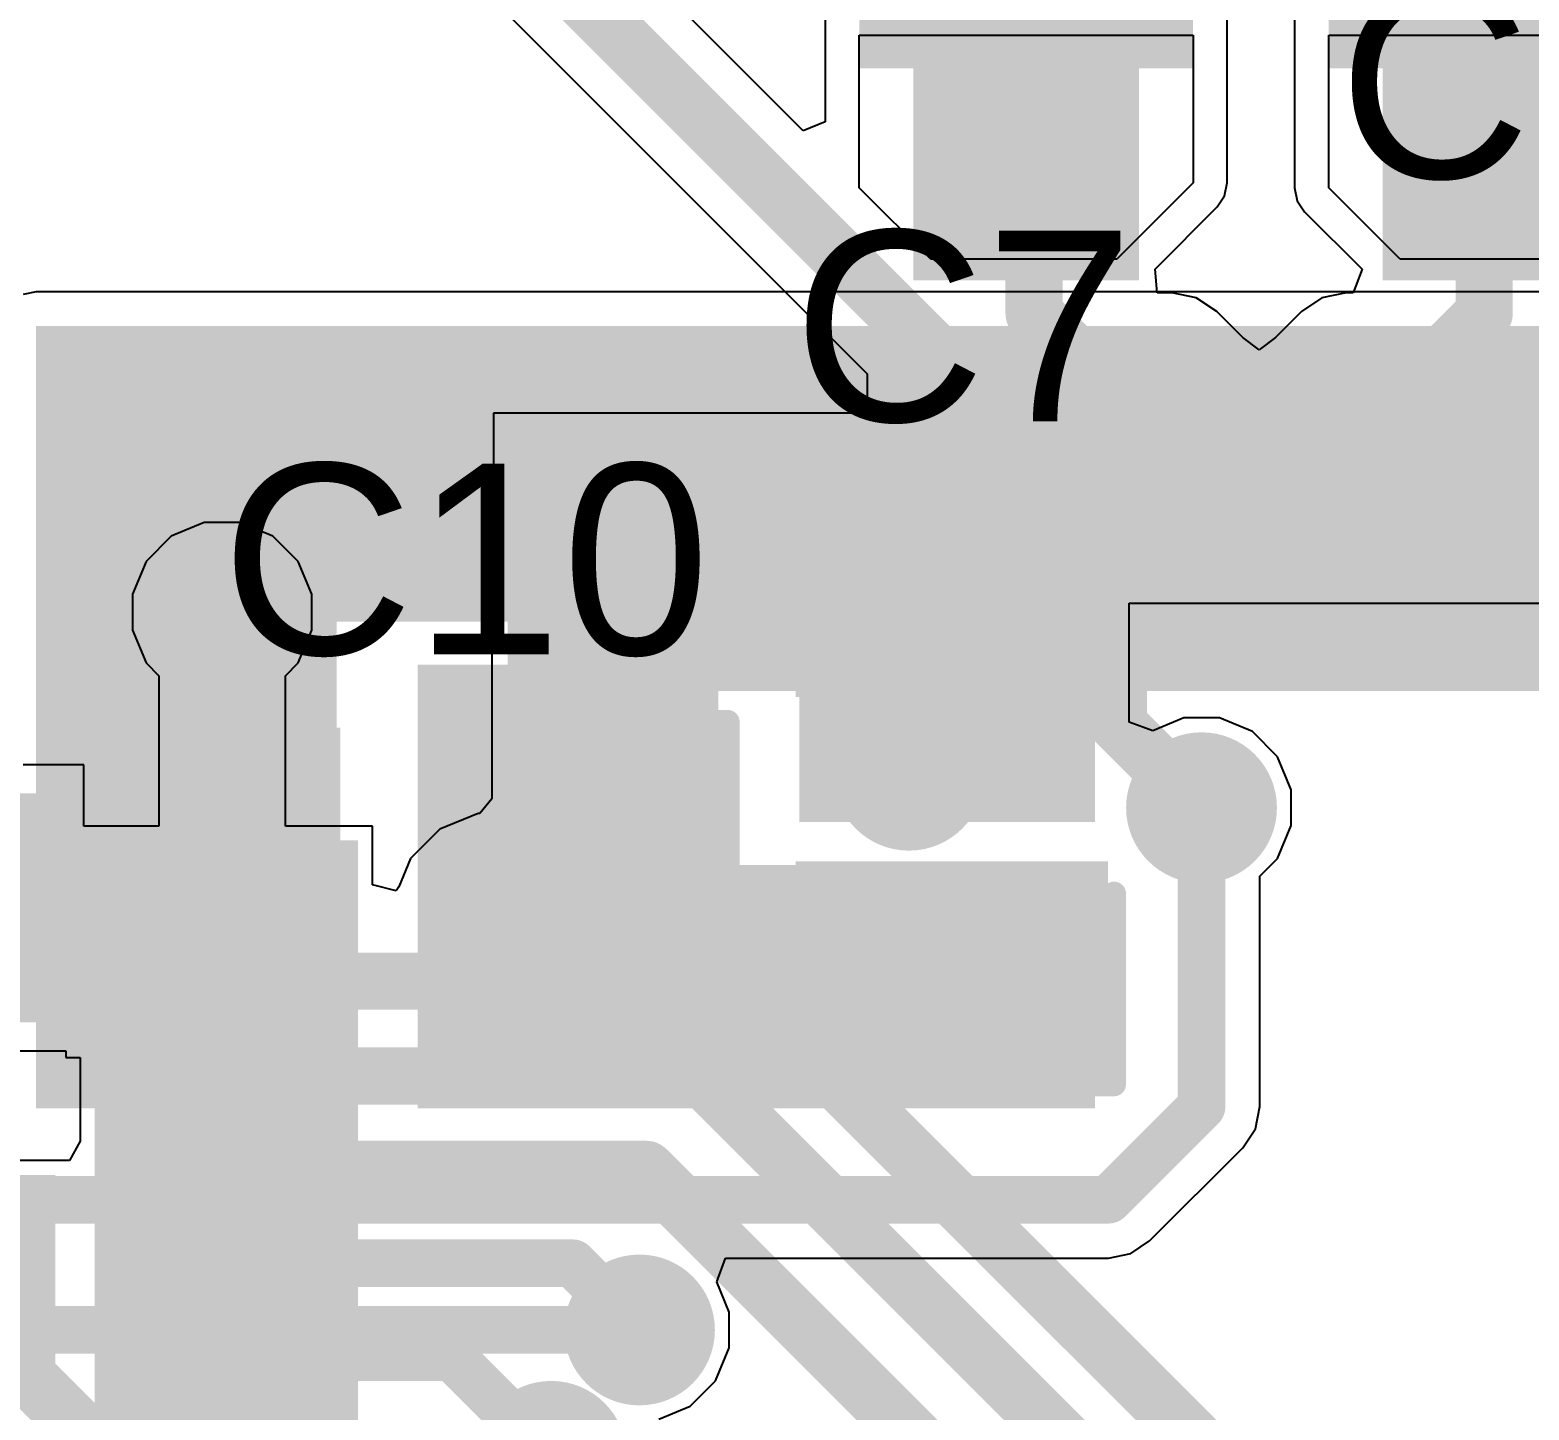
# Model space of a CAD drawing. Header units: millimetres. Extents: x -48 to 200, y -49 to 27.
# Drawn here: x 2.8247 to 3.139, y 1.0217 to 1.3111 of the extents above; entities that cross this region are included whole.
import ezdxf

# ---------------------------------------------------------------- set-up
doc = ezdxf.new("R2010")
doc.units = ezdxf.units.MM
doc.header["$MEASUREMENT"] = 0
for name, color, linetype in [('BottomLayer', 5, 'Continuous'), ('BottomPaste', 16, 'Continuous'), ('BottomSolder', 6, 'Continuous'), ('Mechanical1', 6, 'Continuous'), ('TopLayer', 1, 'Continuous'), ('TopOverlay', 2, 'Continuous'), ('TopPaste', 8, 'Continuous'), ('TopSolder', 216, 'Continuous'), ('ViaHoleLayer', 16, 'Continuous')]:
    doc.layers.add(name, color=color, linetype=linetype)
doc.styles.add('Arial', font='', dxfattribs={"height": 0.2})
doc.styles.get('Arial').set_extended_font_data('Arial')

# ---------------------------------------------------------------- blocks, each defined once
blk = doc.blocks.new('MU00525_32_768K_B_35')
at = {"layer": 'BottomLayer'}
for points in [[(-0.06889765, 0.03543305), (-0.02952755, 0.03543305), (-0.02952755, -0.03543305), (-0.06889765, -0.03543305)], [(-0.06889765, 0.03543305), (-0.02952755, 0.03543305), (-0.02952755, -0.03543305), (-0.06889765, -0.03543305)], [(0.02952755, 0.03543305), (0.06889765, 0.03543305), (0.06889765, -0.03543305), (0.02952755, -0.03543305)]]:
    blk.add_hatch(color=5, dxfattribs=at).paths.add_polyline_path(points)
at = {"layer": 'BottomPaste'}
for points in [[(-0.06889765, 0.03543305), (-0.02952755, 0.03543305), (-0.02952755, -0.03543305), (-0.06889765, -0.03543305)], [(-0.06889765, 0.03543305), (-0.02952755, 0.03543305), (-0.02952755, -0.03543305), (-0.06889765, -0.03543305)], [(0.02952755, 0.03543305), (0.06889765, 0.03543305), (0.06889765, -0.03543305), (0.02952755, -0.03543305)]]:
    blk.add_hatch(color=16, dxfattribs=at).paths.add_polyline_path(points)
at = {"layer": 'BottomSolder'}
for points in [[(-0.07289765, 0.03943305), (-0.02552755, 0.03943305), (-0.02552755, -0.03943305), (-0.07289765, -0.03943305)], [(-0.07289765, 0.03943305), (-0.02552755, 0.03943305), (-0.02552755, -0.03943305), (-0.07289765, -0.03943305)], [(0.02552755, 0.03943305), (0.07289765, 0.03943305), (0.07289765, -0.03943305), (0.02552755, -0.03943305)]]:
    blk.add_hatch(color=6, dxfattribs=at).paths.add_polyline_path(points)
at = {"layer": 'Mechanical1'}
blk.add_hatch(color=6, dxfattribs=at).paths.add_polyline_path([(-0.06889765, 0.03543305), (-0.02952755, 0.03543305), (-0.02952755, -0.03543305), (-0.06889765, -0.03543305)])
blk = doc.blocks.new('LQFP_100_B_37')
at = {"layer": 'BottomLayer'}
for points in [[(-0.32874015, -0.0334646), (-0.28149605, -0.0334646), (-0.28149605, -0.0452756), (-0.32874015, -0.0452756)], [(-0.32874015, -0.0531496), (-0.28149605, -0.0531496), (-0.28149605, -0.0649606), (-0.32874015, -0.0649606)], [(-0.32874015, -0.0728347), (-0.28149605, -0.0728347), (-0.28149605, -0.0846457), (-0.32874015, -0.0846457)], [(-0.32874015, -0.0925197), (-0.28149605, -0.0925197), (-0.28149605, -0.1043307), (-0.32874015, -0.1043307)], [(-0.32874015, -0.1122048), (-0.28149605, -0.1122048), (-0.28149605, -0.1240158), (-0.32874015, -0.1240158)], [(-0.32874015, -0.1318898), (-0.28149605, -0.1318898), (-0.28149605, -0.1437008), (-0.32874015, -0.1437008)], [(-0.32874015, -0.1515748), (-0.28149605, -0.1515748), (-0.28149605, -0.1633858), (-0.32874015, -0.1633858)], [(-0.32874015, -0.1712599), (-0.28149605, -0.1712599), (-0.28149605, -0.1830709), (-0.32874015, -0.1830709)], [(-0.32874015, -0.1909449), (-0.28149605, -0.1909449), (-0.28149605, -0.2027559), (-0.32874015, -0.2027559)], [(-0.32874015, -0.21063), (-0.28149605, -0.21063), (-0.28149605, -0.222441), (-0.32874015, -0.222441)], [(-0.32874015, -0.230315), (-0.28149605, -0.230315), (-0.28149605, -0.242126), (-0.32874015, -0.242126)], [(-0.230315, -0.28149605), (-0.230315, -0.32874015), (-0.242126, -0.32874015), (-0.242126, -0.28149605)], [(-0.2106299, -0.28149605), (-0.2106299, -0.32874015), (-0.2224409, -0.32874015), (-0.2224409, -0.28149605)], [(-0.1909448, -0.28149605), (-0.1909448, -0.32874015), (-0.2027558, -0.32874015), (-0.2027558, -0.28149605)], [(-0.1712598, -0.28149605), (-0.1712598, -0.32874015), (-0.1830708, -0.32874015), (-0.1830708, -0.28149605)], [(-0.1515748, -0.28149605), (-0.1515748, -0.32874015), (-0.1633858, -0.32874015), (-0.1633858, -0.28149605)], [(-0.1318898, -0.28149605), (-0.1318898, -0.32874015), (-0.1437008, -0.32874015), (-0.1437008, -0.28149605)]]:
    blk.add_hatch(color=5, dxfattribs=at).paths.add_polyline_path(points)
at = {"layer": 'BottomPaste'}
for points in [[(-0.32874015, -0.0334646), (-0.28149605, -0.0334646), (-0.28149605, -0.0452756), (-0.32874015, -0.0452756)], [(-0.32874015, -0.0531496), (-0.28149605, -0.0531496), (-0.28149605, -0.0649606), (-0.32874015, -0.0649606)], [(-0.32874015, -0.0728347), (-0.28149605, -0.0728347), (-0.28149605, -0.0846457), (-0.32874015, -0.0846457)], [(-0.32874015, -0.0925197), (-0.28149605, -0.0925197), (-0.28149605, -0.1043307), (-0.32874015, -0.1043307)], [(-0.32874015, -0.1122048), (-0.28149605, -0.1122048), (-0.28149605, -0.1240158), (-0.32874015, -0.1240158)], [(-0.32874015, -0.1318898), (-0.28149605, -0.1318898), (-0.28149605, -0.1437008), (-0.32874015, -0.1437008)], [(-0.32874015, -0.1515748), (-0.28149605, -0.1515748), (-0.28149605, -0.1633858), (-0.32874015, -0.1633858)], [(-0.32874015, -0.1712599), (-0.28149605, -0.1712599), (-0.28149605, -0.1830709), (-0.32874015, -0.1830709)], [(-0.32874015, -0.1909449), (-0.28149605, -0.1909449), (-0.28149605, -0.2027559), (-0.32874015, -0.2027559)], [(-0.32874015, -0.21063), (-0.28149605, -0.21063), (-0.28149605, -0.222441), (-0.32874015, -0.222441)], [(-0.32874015, -0.230315), (-0.28149605, -0.230315), (-0.28149605, -0.242126), (-0.32874015, -0.242126)], [(-0.230315, -0.28149605), (-0.230315, -0.32874015), (-0.242126, -0.32874015), (-0.242126, -0.28149605)], [(-0.2106299, -0.28149605), (-0.2106299, -0.32874015), (-0.2224409, -0.32874015), (-0.2224409, -0.28149605)], [(-0.1909448, -0.28149605), (-0.1909448, -0.32874015), (-0.2027558, -0.32874015), (-0.2027558, -0.28149605)], [(-0.1712598, -0.28149605), (-0.1712598, -0.32874015), (-0.1830708, -0.32874015), (-0.1830708, -0.28149605)], [(-0.1515748, -0.28149605), (-0.1515748, -0.32874015), (-0.1633858, -0.32874015), (-0.1633858, -0.28149605)], [(-0.1318898, -0.28149605), (-0.1318898, -0.32874015), (-0.1437008, -0.32874015), (-0.1437008, -0.28149605)]]:
    blk.add_hatch(color=16, dxfattribs=at).paths.add_polyline_path(points)
at = {"layer": 'BottomSolder'}
for points in [[(-0.33274015, -0.0294646), (-0.27749605, -0.0294646), (-0.27749605, -0.0492756), (-0.33274015, -0.0492756)], [(-0.33274015, -0.0491496), (-0.27749605, -0.0491496), (-0.27749605, -0.0689606), (-0.33274015, -0.0689606)], [(-0.33274015, -0.0688347), (-0.27749605, -0.0688347), (-0.27749605, -0.0886457), (-0.33274015, -0.0886457)], [(-0.33274015, -0.0885197), (-0.27749605, -0.0885197), (-0.27749605, -0.1083307), (-0.33274015, -0.1083307)], [(-0.33274015, -0.1082048), (-0.27749605, -0.1082048), (-0.27749605, -0.1280158), (-0.33274015, -0.1280158)], [(-0.33274015, -0.1278898), (-0.27749605, -0.1278898), (-0.27749605, -0.1477008), (-0.33274015, -0.1477008)], [(-0.33274015, -0.1475748), (-0.27749605, -0.1475748), (-0.27749605, -0.1673858), (-0.33274015, -0.1673858)], [(-0.33274015, -0.1672599), (-0.27749605, -0.1672599), (-0.27749605, -0.1870709), (-0.33274015, -0.1870709)], [(-0.33274015, -0.1869449), (-0.27749605, -0.1869449), (-0.27749605, -0.2067559), (-0.33274015, -0.2067559)], [(-0.33274015, -0.20663), (-0.27749605, -0.20663), (-0.27749605, -0.226441), (-0.33274015, -0.226441)], [(-0.33274015, -0.226315), (-0.27749605, -0.226315), (-0.27749605, -0.246126), (-0.33274015, -0.246126)], [(-0.226315, -0.27749605), (-0.226315, -0.33274015), (-0.246126, -0.33274015), (-0.246126, -0.27749605)], [(-0.2066299, -0.27749605), (-0.2066299, -0.33274015), (-0.2264409, -0.33274015), (-0.2264409, -0.27749605)], [(-0.1869448, -0.27749605), (-0.1869448, -0.33274015), (-0.2067558, -0.33274015), (-0.2067558, -0.27749605)], [(-0.1672598, -0.27749605), (-0.1672598, -0.33274015), (-0.1870708, -0.33274015), (-0.1870708, -0.27749605)], [(-0.1475748, -0.27749605), (-0.1475748, -0.33274015), (-0.1673858, -0.33274015), (-0.1673858, -0.27749605)], [(-0.1278898, -0.27749605), (-0.1278898, -0.33274015), (-0.1477008, -0.33274015), (-0.1477008, -0.27749605)], [(-0.1082047, -0.27749605), (-0.1082047, -0.33274015), (-0.1280157, -0.33274015), (-0.1280157, -0.27749605)]]:
    blk.add_hatch(color=6, dxfattribs=at).paths.add_polyline_path(points)
blk = doc.blocks.new('RES_0805_B_42')
at = {"layer": 'BottomLayer'}
for points in [[(-0.06, 0.025), (-0.02, 0.025), (-0.02, -0.025), (-0.06, -0.025)], [(0.02, 0.025), (0.06, 0.025), (0.06, -0.025), (0.02, -0.025)]]:
    blk.add_hatch(color=5, dxfattribs=at).paths.add_polyline_path(points)
at = {"layer": 'BottomPaste'}
for points in [[(-0.06, 0.025), (-0.02, 0.025), (-0.02, -0.025), (-0.06, -0.025)], [(0.02, 0.025), (0.06, 0.025), (0.06, -0.025), (0.02, -0.025)]]:
    blk.add_hatch(color=16, dxfattribs=at).paths.add_polyline_path(points)
at = {"layer": 'BottomSolder'}
for points in [[(-0.064, 0.029), (-0.016, 0.029), (-0.016, -0.029), (-0.064, -0.029)], [(0.016, 0.029), (0.064, 0.029), (0.064, -0.029), (0.016, -0.029)]]:
    blk.add_hatch(color=6, dxfattribs=at).paths.add_polyline_path(points)
blk = doc.blocks.new('CAP_0805_68')
at = {"layer": 'TopLayer'}
for points in [[(-0.06, 0.03), (-0.02, 0.03), (-0.02, -0.03), (-0.06, -0.03)], [(0.02, 0.03), (0.06, 0.03), (0.06, -0.03), (0.02, -0.03)]]:
    blk.add_hatch(color=1, dxfattribs=at).paths.add_polyline_path(points)
at = {"layer": 'TopPaste'}
for points in [[(-0.06, 0.03), (-0.02, 0.03), (-0.02, -0.03), (-0.06, -0.03)], [(0.02, 0.03), (0.06, 0.03), (0.06, -0.03), (0.02, -0.03)]]:
    blk.add_hatch(color=8, dxfattribs=at).paths.add_polyline_path(points)
at = {"layer": 'TopSolder'}
for points in [[(-0.0627559, 0.0327559), (-0.0172441, 0.0327559), (-0.0172441, -0.0327559), (-0.0627559, -0.0327559)], [(0.0172441, 0.0327559), (0.0627559, 0.0327559), (0.0627559, -0.0327559), (0.0172441, -0.0327559)]]:
    blk.add_hatch(color=216, dxfattribs=at).paths.add_polyline_path(points)
at = {"layer": 'TopOverlay', "const_width": 0.005}
for points in [[(-0.064, 0.034), (-0.064, -0.034)], [(-0.024, 0.034), (-0.064, 0.034)], [(0.064, 0.034), (0.024, 0.034)], [(0.064, 0.034), (0.064, -0.034)], [(-0.024, -0.034), (-0.064, -0.034)], [(0.064, -0.034), (0.024, -0.034)]]:
    blk.add_lwpolyline(points, dxfattribs=at)
at = {"layer": 'TopOverlay', "const_width": 0.0025}
for points in [[(-0.06525, 0.034, 1), (-0.06275, 0.034, 1)], [(-0.06525, 0.034, 1), (-0.06275, 0.034, 1)], [(-0.02525, 0.034, 1), (-0.02275, 0.034, 1)], [(0.02275, 0.034, 1), (0.02525, 0.034, 1)], [(0.06275, 0.034, 1), (0.06525, 0.034, 1)], [(0.06275, 0.034, 1), (0.06525, 0.034, 1)], [(-0.06525, -0.034, 1), (-0.06275, -0.034, 1)], [(-0.06525, -0.034, 1), (-0.06275, -0.034, 1)], [(-0.02525, -0.034, 1), (-0.02275, -0.034, 1)], [(0.02275, -0.034, 1), (0.02525, -0.034, 1)], [(0.06275, -0.034, 1), (0.06525, -0.034, 1)], [(0.06275, -0.034, 1), (0.06525, -0.034, 1)]]:
    blk.add_lwpolyline(points, format="xyb", close=True, dxfattribs=at)
blk = doc.blocks.new('CAP_0805_71')
at = {"layer": 'TopLayer'}
for points in [[(-0.06, 0.03), (-0.02, 0.03), (-0.02, -0.03), (-0.06, -0.03)], [(0.02, 0.03), (0.06, 0.03), (0.06, -0.03), (0.02, -0.03)]]:
    blk.add_hatch(color=1, dxfattribs=at).paths.add_polyline_path(points)
at = {"layer": 'TopPaste'}
for points in [[(-0.06, 0.03), (-0.02, 0.03), (-0.02, -0.03), (-0.06, -0.03)], [(0.02, 0.03), (0.06, 0.03), (0.06, -0.03), (0.02, -0.03)]]:
    blk.add_hatch(color=8, dxfattribs=at).paths.add_polyline_path(points)
at = {"layer": 'TopSolder'}
for points in [[(-0.0627559, 0.0327559), (-0.0172441, 0.0327559), (-0.0172441, -0.0327559), (-0.0627559, -0.0327559)], [(0.0172441, 0.0327559), (0.0627559, 0.0327559), (0.0627559, -0.0327559), (0.0172441, -0.0327559)]]:
    blk.add_hatch(color=216, dxfattribs=at).paths.add_polyline_path(points)
at = {"layer": 'TopOverlay', "const_width": 0.005}
for points in [[(-0.064, 0.034), (-0.024, 0.034)], [(-0.064, 0.034), (-0.064, -0.034)], [(0.024, 0.034), (0.064, 0.034)], [(0.064, 0.034), (0.064, -0.034)], [(-0.064, -0.034), (-0.024, -0.034)], [(0.024, -0.034), (0.064, -0.034)]]:
    blk.add_lwpolyline(points, dxfattribs=at)
at = {"layer": 'TopOverlay', "const_width": 0.0025}
for points in [[(-0.06525, 0.034, 1), (-0.06275, 0.034, 1)], [(-0.06525, 0.034, 1), (-0.06275, 0.034, 1)], [(-0.02525, 0.034, 1), (-0.02275, 0.034, 1)], [(0.02275, 0.034, 1), (0.02525, 0.034, 1)], [(0.06275, 0.034, 1), (0.06525, 0.034, 1)], [(0.06275, 0.034, 1), (0.06525, 0.034, 1)], [(-0.06525, -0.034, 1), (-0.06275, -0.034, 1)], [(-0.06525, -0.034, 1), (-0.06275, -0.034, 1)], [(-0.02525, -0.034, 1), (-0.02275, -0.034, 1)], [(0.02275, -0.034, 1), (0.02525, -0.034, 1)], [(0.06275, -0.034, 1), (0.06525, -0.034, 1)], [(0.06275, -0.034, 1), (0.06525, -0.034, 1)]]:
    blk.add_lwpolyline(points, format="xyb", close=True, dxfattribs=at)

msp = doc.modelspace()

# ---------------------------------------------------------------- hatches: boundary and pattern name
at = {"layer": 'BottomLayer'}
for points in [[(2.9985748, 1.303), (3.0685748, 1.303), (3.0685748, 1.392), (2.9985748, 1.392)], [(3.097, 1.303), (3.167, 1.303), (3.167, 1.392), (3.097, 1.392)]]:
    msp.add_hatch(color=5, dxfattribs=at).paths.add_polyline_path(points)
h = msp.add_hatch(color=5, dxfattribs=at)
edge = h.paths.add_edge_path()
edge.add_arc((2.865, 1.189), 0.011811, 0, 360)
h = msp.add_hatch(color=5, dxfattribs=at)
edge = h.paths.add_edge_path()
edge.add_arc((3.009, 1.154811), 0.011811, 0, 360)
h = msp.add_hatch(color=5, dxfattribs=at)
edge = h.paths.add_edge_path()
edge.add_arc((3.0703382, 1.148), 0.011811, 0, 360)
h = msp.add_hatch(color=5, dxfattribs=at)
edge = h.paths.add_edge_path()
edge.add_arc((2.923, 1.125), 0.011811, 0, 360)
h = msp.add_hatch(color=5, dxfattribs=at)
edge = h.paths.add_edge_path()
edge.add_arc((2.9525, 1.0385), 0.011811, 0, 360)
h = msp.add_hatch(color=5, dxfattribs=at)
edge = h.paths.add_edge_path()
edge.add_arc((2.934, 1.012), 0.011811, 0, 360)
at = {"layer": 'BottomSolder'}
h = msp.add_hatch(color=6, dxfattribs=at)
edge = h.paths.add_edge_path()
edge.add_arc((2.865, 1.189), 0.015811, 0, 360)
h = msp.add_hatch(color=6, dxfattribs=at)
edge = h.paths.add_edge_path()
edge.add_arc((3.009, 1.154811), 0.015811, 0, 360)
h = msp.add_hatch(color=6, dxfattribs=at)
edge = h.paths.add_edge_path()
edge.add_arc((3.0703382, 1.148), 0.015811, 0, 360)
h = msp.add_hatch(color=6, dxfattribs=at)
edge = h.paths.add_edge_path()
edge.add_arc((2.923, 1.125), 0.015811, 0, 360)
h = msp.add_hatch(color=6, dxfattribs=at)
edge = h.paths.add_edge_path()
edge.add_arc((2.9525, 1.0385), 0.015811, 0, 360)
h = msp.add_hatch(color=6, dxfattribs=at)
edge = h.paths.add_edge_path()
edge.add_arc((2.934, 1.012), 0.015811, 0, 360)
at = {"layer": 'TopLayer'}
for points in [[(2.826, 1.187), (3.048, 1.187), (3.048, 1.249), (2.826, 1.249)], [(3.041, 1.198), (3.28, 1.198), (3.28, 1.249), (3.041, 1.249)], [(2.826, 1.085), (2.889, 1.085), (2.889, 1.215), (2.826, 1.215)], [(2.986, 1.145), (3.048, 1.145), (3.048, 1.215), (2.986, 1.215)], [(2.906, 1.085), (2.969, 1.085), (2.969, 1.178), (2.906, 1.178)], [(2.925, 1.085), (3.048, 1.085), (3.048, 1.136), (2.925, 1.136)]]:
    msp.add_hatch(color=1, dxfattribs=at).paths.add_polyline_path(points)
h = msp.add_hatch(color=1, dxfattribs=at)
edge = h.paths.add_edge_path()
edge.add_arc((2.865, 1.189), 0.011811, 0, 360)
h = msp.add_hatch(color=1, dxfattribs=at)
edge = h.paths.add_edge_path()
edge.add_arc((3.009, 1.154811), 0.011811, 0, 360)
h = msp.add_hatch(color=1, dxfattribs=at)
edge = h.paths.add_edge_path()
edge.add_arc((3.0703382, 1.148), 0.011811, 0, 360)
h = msp.add_hatch(color=1, dxfattribs=at)
edge = h.paths.add_edge_path()
edge.add_arc((2.923, 1.125), 0.011811, 0, 360)
h = msp.add_hatch(color=1, dxfattribs=at)
edge = h.paths.add_edge_path()
edge.add_arc((2.9525, 1.0385), 0.011811, 0, 360)
h = msp.add_hatch(color=1, dxfattribs=at)
edge = h.paths.add_edge_path()
edge.add_arc((2.934, 1.012), 0.011811, 0, 360)
at = {"layer": 'TopSolder'}
h = msp.add_hatch(color=216, dxfattribs=at)
edge = h.paths.add_edge_path()
edge.add_arc((2.865, 1.189), 0.015811, 0, 360)
h = msp.add_hatch(color=216, dxfattribs=at)
edge = h.paths.add_edge_path()
edge.add_arc((3.009, 1.154811), 0.015811, 0, 360)
h = msp.add_hatch(color=216, dxfattribs=at)
edge = h.paths.add_edge_path()
edge.add_arc((3.0703382, 1.148), 0.015811, 0, 360)
h = msp.add_hatch(color=216, dxfattribs=at)
edge = h.paths.add_edge_path()
edge.add_arc((2.923, 1.125), 0.015811, 0, 360)
h = msp.add_hatch(color=216, dxfattribs=at)
edge = h.paths.add_edge_path()
edge.add_arc((2.9525, 1.0385), 0.015811, 0, 360)
h = msp.add_hatch(color=216, dxfattribs=at)
edge = h.paths.add_edge_path()
edge.add_arc((2.934, 1.012), 0.015811, 0, 360)
at = {"layer": 'ViaHoleLayer'}
h = msp.add_hatch(color=16, dxfattribs=at)
edge = h.paths.add_edge_path()
edge.add_arc((2.865, 1.189), 0.0059055, 0, 360)
h = msp.add_hatch(color=16, dxfattribs=at)
edge = h.paths.add_edge_path()
edge.add_arc((3.009, 1.154811), 0.0059055, 0, 360)
h = msp.add_hatch(color=16, dxfattribs=at)
edge = h.paths.add_edge_path()
edge.add_arc((3.0703382, 1.148), 0.0059055, 0, 360)
h = msp.add_hatch(color=16, dxfattribs=at)
edge = h.paths.add_edge_path()
edge.add_arc((2.923, 1.125), 0.0059055, 0, 360)
h = msp.add_hatch(color=16, dxfattribs=at)
edge = h.paths.add_edge_path()
edge.add_arc((2.9525, 1.0385), 0.0059055, 0, 360)

# ---------------------------------------------------------------- linework, layer by layer
at = {"layer": 'BottomLayer'}
for p, q in [((2.9868183, 1.2899267), (2.4698725, 1.8068725)), ((2.4550097, 1.7842453), (3.000265, 1.23899)), ((2.9914377, 1.392), (2.9914377, 1.31)), ((3.0757119, 1.31), (3.0757119, 1.392)), ((3.0898629, 1.392), (3.0898629, 1.31)), ((2.9914377, 1.31), (2.9914377, 1.2918402)), ((2.9985748, 1.31), (3.0685748, 1.31)), ((2.9985748, 1.278), (2.9985748, 1.31)), ((3.0685748, 1.31), (3.0685748, 1.279)), ((3.0757119, 1.279), (3.0757119, 1.31)), ((3.0898629, 1.31), (3.0898629, 1.278)), ((3.097, 1.31), (3.167, 1.31)), ((3.097, 1.278), (3.097, 1.31)), ((2.9914377, 1.2918402), (2.9868183, 1.2899267)), ((3.0135748, 1.263), (2.9985748, 1.278)), ((3.0685748, 1.279), (3.0525748, 1.263)), ((3.0736215, 1.2739533), (3.0751686, 1.2762687)), ((3.0751686, 1.2762687), (3.0757119, 1.279)), ((3.0898629, 1.278), (3.0904062, 1.2752687)), ((3.112, 1.263), (3.097, 1.278)), ((3.0605912, 1.260923), (3.0736215, 1.2739533)), ((3.0904062, 1.2752687), (3.0919533, 1.2729533)), ((3.0919533, 1.2729533), (3.1039836, 1.260923)), ((3.0525748, 1.263), (3.0135748, 1.263)), ((3.0610599, 1.255923), (3.0605912, 1.260923)), ((3.1039836, 1.260923), (3.1021007, 1.255923)), ((3.151, 1.263), (3.112, 1.263)), ((3.0641663, 1.255923), (3.0610599, 1.255923)), ((3.0692387, 1.254914), (3.0641663, 1.255923)), ((3.0735388, 1.2520408), (3.0692387, 1.254914)), ((3.0955959, 1.254914), (3.0912958, 1.2520408)), ((3.1006683, 1.255923), (3.0955959, 1.254914)), ((3.1021007, 1.255923), (3.1006683, 1.255923)), ((3.0789934, 1.2465862), (3.0735388, 1.2520408)), ((3.0912958, 1.2520408), (3.0858412, 1.2465862)), ((3.0824173, 1.2439889), (3.0789934, 1.2465862)), ((3.0858412, 1.2465862), (3.0824173, 1.2439889)), ((3.000265, 1.23899), (3.000265, 1.2307401)), ((3.000265, 1.2307401), (2.921874, 1.2307401)), ((2.921874, 1.2307401), (2.921874, 1.2018736)), ((2.8612583, 1.207811), (2.8543444, 1.2049472)), ((2.8687417, 1.207811), (2.8612583, 1.207811)), ((2.8756556, 1.2049472), (2.8687417, 1.207811)), ((2.8543444, 1.2049472), (2.8490528, 1.1996556)), ((2.8809472, 1.1996556), (2.8756556, 1.2049472)), ((2.921874, 1.2018736), (2.9215248, 1.2001181)), ((2.8490528, 1.1996556), (2.846189, 1.1927417)), ((2.883811, 1.1927417), (2.8809472, 1.1996556)), ((2.9215248, 1.2001181), (2.9215248, 1.1498583)), ((2.846189, 1.1927417), (2.846189, 1.1852583)), ((2.883811, 1.1852583), (2.883811, 1.1927417)), ((2.846189, 1.1852583), (2.8490528, 1.1783444)), ((2.8809472, 1.1783444), (2.883811, 1.1852583)), ((2.8490528, 1.1783444), (2.8517453, 1.1756519)), ((2.8517453, 1.1756519), (2.8517453, 1.144126)), ((2.8782547, 1.1756519), (2.8809472, 1.1783444)), ((2.8782547, 1.144126), (2.8782547, 1.1756519)), ((2.836, 1.157), (2.8232576, 1.157)), ((2.836, 1.144126), (2.836, 1.157)), ((2.9215248, 1.1498583), (2.919024, 1.146811)), ((2.8517453, 1.144126), (2.836, 1.144126)), ((2.8965039, 1.144126), (2.8782547, 1.144126)), ((2.8965039, 1.1318067), (2.8965039, 1.144126)), ((2.9186615, 1.146811), (2.9106451, 1.1434905)), ((2.919024, 1.146811), (2.9186615, 1.146811)), ((2.9106451, 1.1434905), (2.9045095, 1.1373549)), ((2.9045095, 1.1373549), (2.9020391, 1.1313908)), ((2.9015039, 1.1305571), (2.8965039, 1.1318067)), ((2.9020391, 1.1313908), (2.9015039, 1.1305571)), ((2.806, 1.097), (2.8322599, 1.097)), ((2.8322599, 1.097), (2.8322599, 1.0956299)), ((2.8322599, 1.0956299), (2.8352599, 1.0956299)), ((2.8352599, 1.0956299), (2.8352599, 1.078064)), ((2.8352599, 1.078064), (2.8329999, 1.074)), ((2.8329999, 1.074), (2.7690362, 1.074))]:
    msp.add_line(p, q, dxfattribs=at)
for points, const_width in [([(2.4605, 1.7975), (3.0135197, 1.2444803)], 0.012), ([(3.0352382, 1.2515964), (3.0352382, 1.2955964)], 0.012), ([(3.1295964, 1.2955964), (3.132, 1.298)], 0.012), ([(3.1295964, 1.2515964), (3.1295964, 1.2955964)], 0.012), ([(3.0352382, 1.2515964), (3.0441663, 1.2426683)], 0.012), ([(3.1206683, 1.2426683), (3.1295964, 1.2515964)], 0.012), ([(3.0135197, 1.2001181), (3.0135197, 1.2444803)], 0.012), ([(3.0441663, 1.2426683), (3.0641663, 1.2426683)], 0.012), ([(3.0641663, 1.2426683), (3.0725748, 1.2342598)], 0.012), ([(3.0922598, 1.2342598), (3.1006683, 1.2426683)], 0.012), ([(3.1006683, 1.2426683), (3.1206683, 1.2426683)], 0.012), ([(3.0725748, 1.2001181), (3.0725748, 1.2342598)], 0.012), ([(3.0922598, 1.2001181), (3.0922598, 1.2342598)], 0.012), ([(2.9347795, 1.1498582), (2.9347795, 1.2001181)], 0.012), ([(3.0331102, 1.2000236), (3.0332047, 1.2001181)], 0.012), ([(3.0331102, 1.1760389), (3.0331102, 1.2000236)], 0.012), ([(3.0528897, 1.1654485), (3.0528897, 1.2001181)], 0.012), ([(2.865, 1.131315), (2.865, 1.189)], 0.012), ([(3.0118823, 1.154811), (3.0331102, 1.1760389)], 0.012), ([(3.0528897, 1.1654485), (3.0703382, 1.148)], 0.012), ([(3.009, 1.154811), (3.0118823, 1.154811)], 0.012), ([(2.9347795, 1.1498582), (3.113, 0.9716377)], 0.012), ([(2.865, 1.131315), (2.8650945, 1.1312205)], 0.012), ([(2.8650945, 1.1312205), (2.8658819, 1.1312205)], 0.012), ([(2.806, 1.127), (2.8214646, 1.1115354)], 0.012), ([(2.9101595, 1.1116299), (2.923, 1.1244704)], 0.012), ([(2.923, 1.1244704), (2.923, 1.125)], 0.012), ([(2.8214646, 1.1115354), (2.8658819, 1.1115354)], 0.012), ([(2.8658819, 1.1115354), (2.8659764, 1.1116299)], 0.012), ([(2.8659764, 1.1116299), (2.9101595, 1.1116299)], 0.012), ([(2.8658819, 1.0918503), (2.8659764, 1.0917558)], 0.012), ([(2.8659764, 1.0917558), (2.9652442, 1.0917558)], 0.012), ([(2.9652442, 1.0917558), (3.085, 0.972)], 0.012), ([(2.8658819, 1.0721653), (2.9539227, 1.0721653)], 0.012), ([(2.9539227, 1.0721653), (3.039, 0.987088)], 0.012), ([(2.8658819, 1.0524803), (2.9385197, 1.0524803)], 0.01), ([(2.9385197, 1.0524803), (2.9525, 1.0385)], 0.01), ([(2.806, 1.047), (2.8398898, 1.0131102)], 0.012), ([(2.8658819, 1.0327953), (2.9132047, 1.0327953)], 0.01), ([(2.9132047, 1.0327953), (2.934, 1.012)], 0.01)]:
    msp.add_lwpolyline(points, dxfattribs=dict(at, const_width=const_width))
for points, const_width in [([(3.0322382, 1.2955964, 1), (3.0382382, 1.2955964, 1)], 0.006), ([(3.1265964, 1.2955964, 1), (3.1325964, 1.2955964, 1)], 0.006), ([(3.1265964, 1.2955964, 1), (3.1325964, 1.2955964, 1)], 0.006), ([(3.129, 1.298, 1), (3.135, 1.298, 1)], 0.006), ([(3.0322382, 1.2515964, 1), (3.0382382, 1.2515964, 1)], 0.006), ([(3.0322382, 1.2515964, 1), (3.0382382, 1.2515964, 1)], 0.006), ([(3.1265964, 1.2515964, 1), (3.1325964, 1.2515964, 1)], 0.006), ([(3.1265964, 1.2515964, 1), (3.1325964, 1.2515964, 1)], 0.006), ([(3.0105197, 1.2444803, 1), (3.0165197, 1.2444803, 1)], 0.006), ([(3.0105197, 1.2444803, 1), (3.0165197, 1.2444803, 1)], 0.006), ([(3.0411663, 1.2426683, 1), (3.0471663, 1.2426683, 1)], 0.006), ([(3.0411663, 1.2426683, 1), (3.0471663, 1.2426683, 1)], 0.006), ([(3.0611663, 1.2426683, 1), (3.0671663, 1.2426683, 1)], 0.006), ([(3.0611663, 1.2426683, 1), (3.0671663, 1.2426683, 1)], 0.006), ([(3.0976683, 1.2426683, 1), (3.1036683, 1.2426683, 1)], 0.006), ([(3.0976683, 1.2426683, 1), (3.1036683, 1.2426683, 1)], 0.006), ([(3.1176683, 1.2426683, 1), (3.1236683, 1.2426683, 1)], 0.006), ([(3.1176683, 1.2426683, 1), (3.1236683, 1.2426683, 1)], 0.006), ([(3.0695748, 1.2342598, 1), (3.0755748, 1.2342598, 1)], 0.006), ([(3.0695748, 1.2342598, 1), (3.0755748, 1.2342598, 1)], 0.006), ([(3.0892598, 1.2342598, 1), (3.0952598, 1.2342598, 1)], 0.006), ([(3.0892598, 1.2342598, 1), (3.0952598, 1.2342598, 1)], 0.006), ([(2.9317795, 1.2001181, 1), (2.9377795, 1.2001181, 1)], 0.006), ([(3.0105197, 1.2001181, 1), (3.0165197, 1.2001181, 1)], 0.006), ([(3.0301102, 1.2000236, 1), (3.0361102, 1.2000236, 1)], 0.006), ([(3.0301102, 1.2000236, 1), (3.0361102, 1.2000236, 1)], 0.006), ([(3.0302047, 1.2001181, 1), (3.0362047, 1.2001181, 1)], 0.006), ([(3.0498897, 1.2001181, 1), (3.0558897, 1.2001181, 1)], 0.006), ([(3.0695748, 1.2001181, 1), (3.0755748, 1.2001181, 1)], 0.006), ([(3.0892598, 1.2001181, 1), (3.0952598, 1.2001181, 1)], 0.006), ([(2.862, 1.189, 1), (2.868, 1.189, 1)], 0.006), ([(3.0301102, 1.1760389, 1), (3.0361102, 1.1760389, 1)], 0.006), ([(3.0301102, 1.1760389, 1), (3.0361102, 1.1760389, 1)], 0.006), ([(3.0498897, 1.1654485, 1), (3.0558897, 1.1654485, 1)], 0.006), ([(3.0498897, 1.1654485, 1), (3.0558897, 1.1654485, 1)], 0.006), ([(3.006, 1.154811, 1), (3.012, 1.154811, 1)], 0.006), ([(3.0088823, 1.154811, 1), (3.0148823, 1.154811, 1)], 0.006), ([(3.0088823, 1.154811, 1), (3.0148823, 1.154811, 1)], 0.006), ([(2.9317795, 1.1498582, 1), (2.9377795, 1.1498582, 1)], 0.006), ([(2.9317795, 1.1498582, 1), (2.9377795, 1.1498582, 1)], 0.006), ([(3.0673382, 1.148, 1), (3.0733382, 1.148, 1)], 0.006), ([(2.862, 1.131315, 1), (2.868, 1.131315, 1)], 0.006), ([(2.862, 1.131315, 1), (2.868, 1.131315, 1)], 0.006), ([(2.8620945, 1.1312205, 1), (2.8680945, 1.1312205, 1)], 0.006), ([(2.8620945, 1.1312205, 1), (2.8680945, 1.1312205, 1)], 0.006), ([(2.8628819, 1.1312205, 1), (2.8688819, 1.1312205, 1)], 0.006), ([(2.92, 1.125, 1), (2.926, 1.125, 1)], 0.006), ([(2.92, 1.1244704, 1), (2.926, 1.1244704, 1)], 0.006), ([(2.92, 1.1244704, 1), (2.926, 1.1244704, 1)], 0.006), ([(2.8184646, 1.1115354, 1), (2.8244646, 1.1115354, 1)], 0.006), ([(2.8184646, 1.1115354, 1), (2.8244646, 1.1115354, 1)], 0.006), ([(2.8628819, 1.1115354, 1), (2.8688819, 1.1115354, 1)], 0.006), ([(2.8628819, 1.1115354, 1), (2.8688819, 1.1115354, 1)], 0.006), ([(2.8629764, 1.1116299, 1), (2.8689764, 1.1116299, 1)], 0.006), ([(2.8629764, 1.1116299, 1), (2.8689764, 1.1116299, 1)], 0.006), ([(2.9071595, 1.1116299, 1), (2.9131595, 1.1116299, 1)], 0.006), ([(2.9071595, 1.1116299, 1), (2.9131595, 1.1116299, 1)], 0.006), ([(2.8628819, 1.0918503, 1), (2.8688819, 1.0918503, 1)], 0.006), ([(2.8629764, 1.0917558, 1), (2.8689764, 1.0917558, 1)], 0.006), ([(2.8629764, 1.0917558, 1), (2.8689764, 1.0917558, 1)], 0.006), ([(2.9622442, 1.0917558, 1), (2.9682442, 1.0917558, 1)], 0.006), ([(2.9622442, 1.0917558, 1), (2.9682442, 1.0917558, 1)], 0.006), ([(2.8628819, 1.0721653, 1), (2.8688819, 1.0721653, 1)], 0.006), ([(2.9509227, 1.0721653, 1), (2.9569227, 1.0721653, 1)], 0.006), ([(2.9509227, 1.0721653, 1), (2.9569227, 1.0721653, 1)], 0.006), ([(2.8633819, 1.0524803, 1), (2.8683819, 1.0524803, 1)], 0.005), ([(2.9360197, 1.0524803, 1), (2.9410197, 1.0524803, 1)], 0.005), ([(2.9360197, 1.0524803, 1), (2.9410197, 1.0524803, 1)], 0.005), ([(2.95, 1.0385, 1), (2.955, 1.0385, 1)], 0.005), ([(2.8633819, 1.0327953, 1), (2.8683819, 1.0327953, 1)], 0.005), ([(2.9107047, 1.0327953, 1), (2.9157047, 1.0327953, 1)], 0.005), ([(2.9107047, 1.0327953, 1), (2.9157047, 1.0327953, 1)], 0.005)]:
    msp.add_lwpolyline(points, format="xyb", close=True, dxfattribs=dict(at, const_width=const_width))
at = {"layer": 'TopLayer'}
for p, q in [((2.826, 1.2561371), (2.8232688, 1.2555938)), ((3.207, 1.2561371), (2.826, 1.2561371)), ((3.0551371, 1.1659346), (3.0551371, 1.1908629)), ((3.0551371, 1.1908629), (3.2583344, 1.1908629)), ((3.0665965, 1.166811), (3.0601371, 1.1641355)), ((3.0740799, 1.166811), (3.0665965, 1.166811)), ((3.0809938, 1.1639472), (3.0740799, 1.166811)), ((3.0601371, 1.1641355), (3.0551371, 1.1659346)), ((3.0862854, 1.1586556), (3.0809938, 1.1639472)), ((3.0891492, 1.1517417), (3.0862854, 1.1586556)), ((3.0891492, 1.1442583), (3.0891492, 1.1517417)), ((3.0862854, 1.1373444), (3.0891492, 1.1442583)), ((3.0825733, 1.1336323), (3.0862854, 1.1373444)), ((3.0825733, 1.0853382), (3.0825733, 1.1336323)), ((3.081642, 1.080656), (3.0825733, 1.0853382)), ((3.0789897, 1.0766867), (3.081642, 1.080656)), ((3.0594625, 1.0571595), (3.0789897, 1.0766867)), ((3.0554932, 1.0545072), (3.0594625, 1.0571595)), ((2.9686873, 1.0485759), (2.9705598, 1.0535759)), ((2.9705598, 1.0535759), (3.050811, 1.0535759)), ((3.050811, 1.0535759), (3.0554932, 1.0545072)), ((2.971311, 1.0422417), (2.9686873, 1.0485759)), ((2.971311, 1.0347583), (2.971311, 1.0422417)), ((2.9684472, 1.0278444), (2.971311, 1.0347583)), ((2.9631556, 1.0225528), (2.9684472, 1.0278444)), ((2.9565373, 1.0198114), (2.9631556, 1.0225528))]:
    msp.add_line(p, q, dxfattribs=at)
at = {"layer": 'TopLayer', "const_width": 0.01}
for points in [[(3.0703382, 1.0853382), (3.0703382, 1.148)], [(3.050811, 1.065811), (3.0703382, 1.0853382)], [(2.813189, 1.065811), (3.050811, 1.065811)], [(2.438, 1.0385), (2.9525, 1.0385)]]:
    msp.add_lwpolyline(points, dxfattribs=at)
at = {"layer": 'TopLayer', "const_width": 0.005}
for points in [[(3.0678382, 1.148, 1), (3.0728382, 1.148, 1)], [(3.0678382, 1.0853382, 1), (3.0728382, 1.0853382, 1)], [(3.0678382, 1.0853382, 1), (3.0728382, 1.0853382, 1)], [(3.048311, 1.065811, 1), (3.053311, 1.065811, 1)], [(3.048311, 1.065811, 1), (3.053311, 1.065811, 1)], [(2.95, 1.0385, 1), (2.955, 1.0385, 1)]]:
    msp.add_lwpolyline(points, format="xyb", close=True, dxfattribs=at)

# ---------------------------------------------------------------- block references
for name, p, rotation in [('MU00525_32_768K_B_35', (3.0827874, 1.298), 180), ('LQFP_100_B_37', (3.171, 0.895), 270), ('CAP_0805_71', (3.018, 1.154), 90), ('CAP_0805_68', (2.907, 1.132), 180), ('RES_0805_B_42', (2.801, 1.087), 270)]:
    msp.add_blockref(name, p, dxfattribs=dict(rotation=rotation))

# ---------------------------------------------------------------- texts
at = {"layer": 'TopOverlay', "style": 'Arial'}
for s, p in [('C16', (3.0990162, 1.2800065)), ('C7', (2.9846775, 1.2290065)), ('C10', (2.8647957, 1.1801246))]:
    msp.add_text(s, height=0.04, dxfattribs=at).set_placement(p)

doc.saveas('drawing.dxf')
